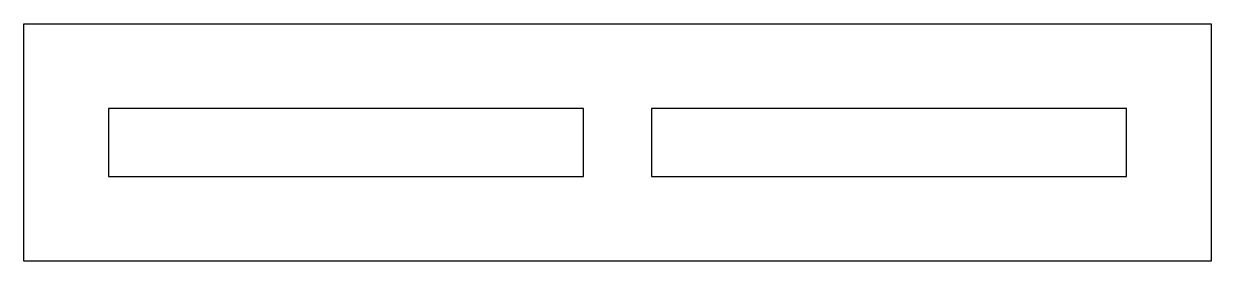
# Model space of a CAD drawing. Header units: millimetres. Extents: x -350 to 350, y -70 to 70.
import ezdxf

# ---------------------------------------------------------------- set-up
doc = ezdxf.new("R2010")
doc.units = ezdxf.units.MM
doc.layers.get('0').update_dxf_attribs({"linetype": 'CONTINUOUS'})

msp = doc.modelspace()

# ---------------------------------------------------------------- linework, layer by layer
for points in [[(350, -70), (-350, -70), (-350, 70), (350, 70)], [(-300, -20), (-20, -20), (-20, 20), (-300, 20)], [(20, -20), (300, -20), (300, 20), (20, 20)]]:
    msp.add_lwpolyline(points, close=True)

doc.saveas('drawing.dxf')
